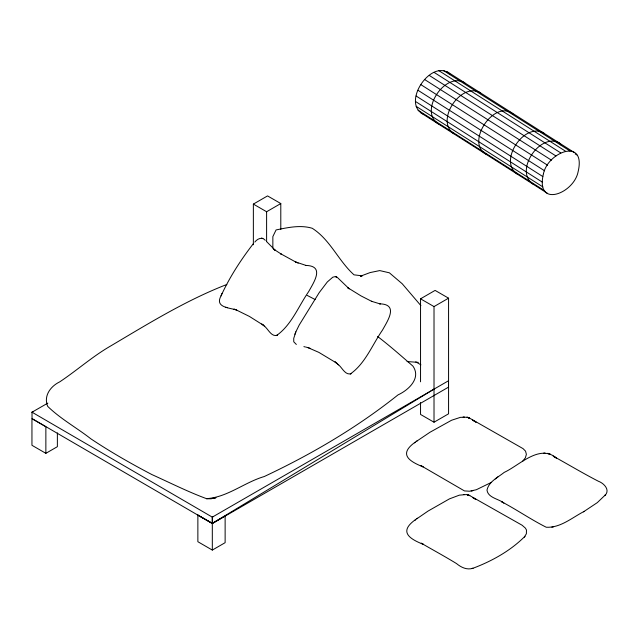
<?xml version="1.0" encoding="UTF-8"?>
<svg xmlns="http://www.w3.org/2000/svg" width="639" height="639" viewBox="0 0 639 639"><rect width="100%" height="100%" fill="white"/><g stroke="black" fill="none" stroke-linecap="round" stroke-linejoin="round"><path stroke-width="0.96" d="M448.514 387.146L448.514 380.764L212.308 517.135L212.324 550.075L225.128 542.679L225.128 515.977L212.324 523.373L197.786 515.066L212.324 523.373L434.017 389.135M253.459 243.539C240.887 259.73 229.585 277.214 221.038 295.865C214.464 307.655 229.728 307.702 236.734 310.075L233.954 309.156L234.489 309.316M336.889 363.343L337.408 363.759L335.084 361.89L338.566 364.861L338.103 364.43C342.073 367.329 345.204 375.756 351.25 373.607L350.3 373.991C365.34 363.503 372.281 344.772 382.513 330.043C387.641 320.754 398.944 304.268 379.686 303.829L380.277 303.964L371.411 301.265L372.034 301.536L361.019 295.905L347.576 287.606L349.213 288.852L337.184 277.254L335.267 276.591L332.783 277.206L327.32 281.951L319.228 292.59L299.22 325.003L295.857 331.849L293.732 338.374L293.756 341.793L296.344 344.445M221.038 295.865L221.997 293.437M294.891 334.277L295.857 331.849M522.542 461.382L525.362 457.828L526.384 454.369L525.554 451.174L523.061 448.634L469.569 418.13L467.053 417.219L460.439 417.347L451.557 420.254L429.903 432.299L416.58 441.285M254.825 242.077C257.261 238.81 262.222 236.422 265.265 240.296M417.315 440.718C399.008 452.724 406.148 460.264 423.186 466.893L420.989 465.663L464.473 490.92L469.593 491.223L476.319 489.738L491.535 482.317M417.555 518.213C399.247 530.226 406.388 537.766 423.425 544.388L421.229 543.166C432.978 549.987 444.928 556.465 456.502 563.566C461.126 567.392 466.957 570.268 473.06 568.231C491.95 561.13 510.649 550.714 524.931 536.329L524.371 537.064L526.384 533.741L526.464 530.003L525.426 528.141L522.095 525.226L469.809 495.632L466.39 494.562L459.345 495.153L449.449 498.875L428.026 511.088L416.82 518.788M583.471 511.823L597.289 502.637L605.357 494.921L604.79 495.656C610.636 490.089 603.983 483.26 598.344 481.223C583.032 473.347 568.271 464.457 553.19 456.166L556.585 458.187C539.628 443.514 519.451 465.424 504.243 472.365C498.037 477.349 488.715 481.63 486.99 490.105C487.972 497.861 498.692 498.851 503.844 502.989L501.655 501.759C516.783 509.714 531.105 519.643 546.241 527.239C560.515 527.998 572.169 517.55 584.174 511.4M497.973 476.814L495.241 478.97M414.575 442.875L415.326 442.284M414.815 520.378L415.566 519.787M253.363 244.753L253.363 204.097L267.549 195.909L280.793 203.553L280.793 229.457M253.363 204.097L266.607 211.741L280.793 203.553M448.57 387.114L212.308 523.517L32.022 418.577L32.022 412.195L47.845 403.097M45.864 453.331L45.864 426.732L31.95 418.705L31.95 445.295L45.864 453.331L57.374 446.677L57.374 432.891M420.542 381.81L420.542 298.812L435.095 290.402L448.57 298.181L448.57 413.816L434.017 422.219L420.542 414.439L420.542 402.57M420.542 298.812L434.017 306.584L448.57 298.181M32.022 412.195L33.132 411.564L32.022 412.195L212.308 517.135L212.324 523.373M212.308 517.135L213.418 516.496M226.845 284.467C185.789 300.41 148.264 323.709 110.507 346.066C92.479 356.45 76.952 370.42 59.675 381.89C50.489 386.315 43.34 396.004 47.685 406.356C60.513 418.88 76.72 427.755 90.866 438.825C110.499 451.925 131.035 463.666 151.938 474.593C170.03 482.749 187.938 491.806 206.485 498.652C227.26 497.374 244.481 482.317 264.258 476.534C311.584 454.281 357.097 427.539 398.033 394.886C408.537 390.07 421.325 378.248 412.97 366.155C401.452 356.099 389.806 345.811 377.593 336.481M471.167 491.04L472.82 490.736M551.824 527.135L553.478 526.832M471.406 568.542L473.06 568.231M362.057 276.112L360.444 276.2L370.093 272.581L379.734 270.585L389.383 272.813L402.235 283.78L420.885 305.618M463.115 416.995L464.345 416.955M543.773 453.091L545.011 453.051M463.355 494.498L464.585 494.458M418.313 362.369L407.059 361.554M361.73 275.784L354.014 274.834C338.382 260.8 330.339 239.801 312.223 228.267C300.434 224.728 287.846 227.524 276.064 229.944L272.853 236.606L272.853 248.148M303.884 346.634L305.354 346.969M225.703 307.247L227.548 307.678M306.081 347.129L307.591 347.528M310.027 348.303L307.814 347.568L318.869 352.385L336.721 363.136L335.619 362.321M236.174 309.891L249.418 316.425L263.548 325.347L261.758 323.909M298.181 263.124L295.338 261.87L306.424 265.56L305.825 265.425C325.091 265.856 313.789 282.342 308.653 291.632C298.429 306.361 291.48 325.099 276.447 335.587L277.39 335.195C271.351 337.344 268.22 328.917 264.242 326.018L264.706 326.449L263.036 324.939M295.977 262.15L280.577 253.707L281.192 254.066L273.724 249.194L275.361 250.44L266.759 241.75M307.119 295.37L315.131 299.547M415.757 361.858L420.933 364.845M212.324 550.075L197.866 541.72L197.866 515.026M464.785 82.806C445.103 71.161 418.241 111.577 438.53 123.966M480.616 92.871C461.086 81.377 434.656 120.763 453.786 133.703M543.949 133.136C524.268 121.498 497.406 161.915 517.686 174.303M559.78 143.208C540.099 131.562 513.237 171.979 533.525 184.367M422.691 113.902C401.58 102.2 431.381 58.293 449.768 73.852M486.023 154.167C464.912 142.465 494.706 98.566 513.093 114.117M447.22 71.736L573.886 152.274M575.164 153.879L576.833 154.942M443.378 70.466L570.036 151.004M438.897 70.689L565.563 151.227M434.097 72.383L560.754 152.921M429.288 75.442L555.946 155.972M424.807 79.643L551.473 160.181M420.965 84.707L547.623 165.245M418.018 90.299L544.676 170.837M416.157 96.026L542.823 176.556M415.526 101.497L542.184 182.027M416.157 106.338L542.823 186.876M418.018 110.227L544.676 190.765M420.965 112.903L547.623 193.433M560.187 143.759L561.002 144.877M434.017 306.584L434.017 422.219M266.607 211.741L266.607 241.638M543.454 173.712C535.043 208.562 573.566 193.968 578.055 171.995C586.466 137.145 547.942 151.739 543.454 173.712M215.846 497.765L211.293 498.652L206.485 498.652L211.293 498.652L215.846 497.765M468.643 417.722L467.053 417.219L469.569 418.13L467.908 417.443L468.643 417.722M549.3 453.818L547.719 453.315L550.227 454.225L548.574 453.53L549.3 453.818M468.882 495.225L467.293 494.722L469.809 495.632L468.147 494.937L468.882 495.225M262.733 238.555L261.726 238.195L262.733 238.555M336.593 276.959L335.579 276.607L336.593 276.959M475.919 422.091L472.533 420.071L475.919 422.091M476.159 499.594L472.772 497.565L476.159 499.594"/></g></svg>
